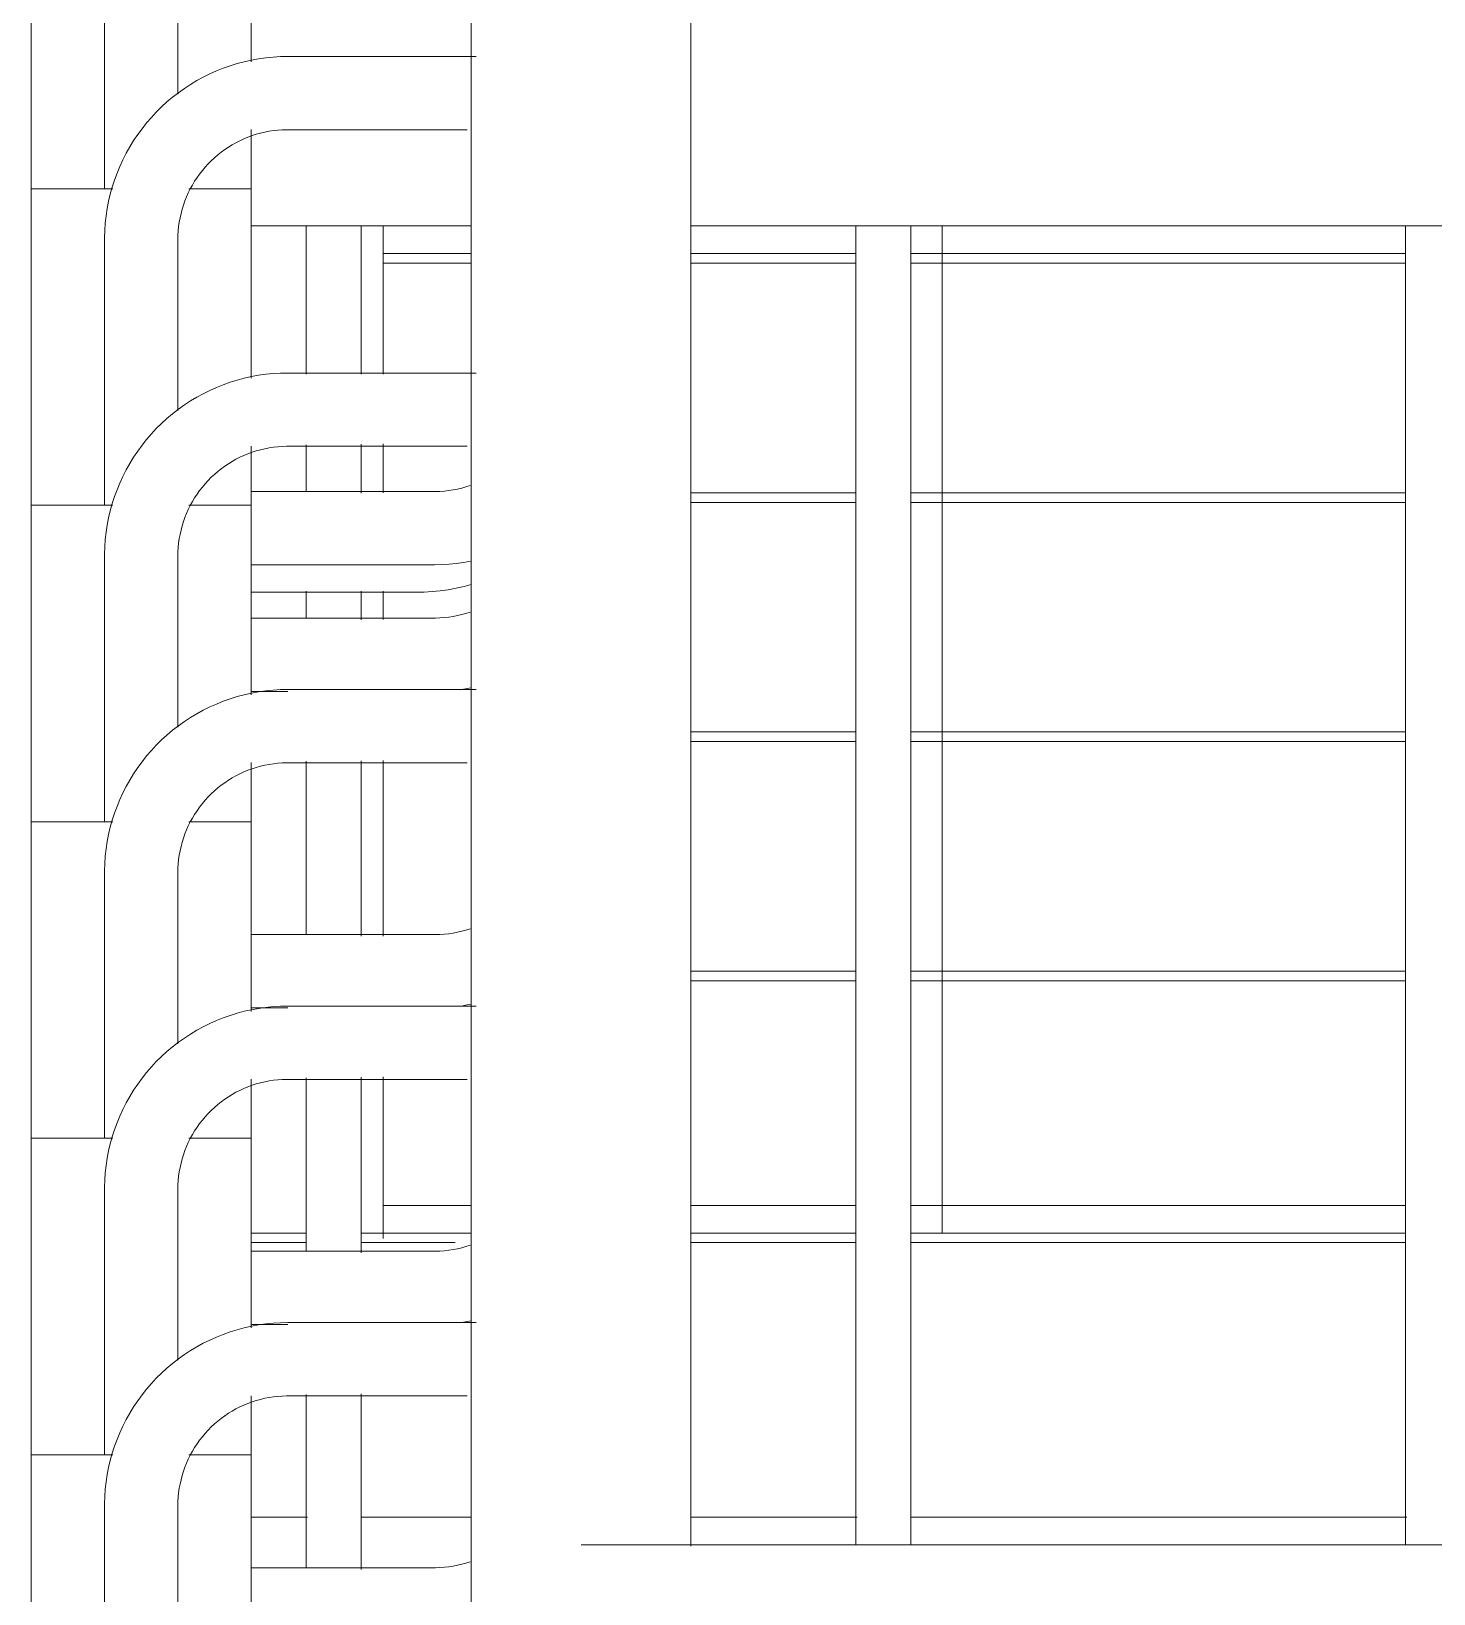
# Model space of a CAD drawing. Header units: millimetres. Extents: x -515342 to 330399, y -224905 to 507333.
# Drawn here: x 326313.4 to 326568.5, y 2428.8 to 2713.2 of the extents above; entities that cross this region are included whole.
import ezdxf

# ---------------------------------------------------------------- set-up
doc = ezdxf.new("R2010")
doc.units = ezdxf.units.MM
doc.layers.get('0').update_dxf_attribs({"lineweight": 0})
for name, color, linetype, lineweight in [('Витраж', 7, 'Continuous', 0), ('Ограждение', 7, 'Continuous', 0), ('Панели витража', 7, 'Continuous', 0)]:
    doc.layers.add(name, color=color, linetype=linetype, lineweight=lineweight)
pattern_1 = [(90, (-71.02, -1028.09), (-150, 9e-15), [])]

# ---------------------------------------------------------------- blocks, each defined once
blk = doc.blocks.new('Ограждение - АР_Ограждение_Балясина_D40 доп поручень 700-V160-О_АР_Эскиз_Фасад 1-12 копия 1')
at = {"layer": 'Ограждение'}
for p, q in [((103063.33, 538.63), (103030, 538.63)), ((103030, 525.3), (103036.67, 525.3)), ((103068.64, 525.73), (103069.96, 525.96))]:
    blk.add_line(p, q, dxfattribs=at)
at = {"layer": 'Ограждение', "flags": 128}
blk.add_lwpolyline([(103069.83, 539.72), (103069.07, 539.47), (103068.3, 539.26), (103067.52, 539.08), (103066.73, 538.92), (103065.94, 538.8), (103065.15, 538.72), (103064.35, 538.66), (103063.55, 538.63), (103063.33, 538.63)], dxfattribs=at)
blk = doc.blocks.new('Ограждение - АР_Ограждение_Балясина_D40 доп поручень 700-V161-О_АР_Эскиз_Фасад 1-12 копия 1')
at = {"layer": 'Ограждение'}
for p, q in [((102990, 674.37), (102990, 616.77)), ((103030, 639.87), (103030, 674.37)), ((103030, 616.77), (103030, 627.53)), ((103063.33, 481.03), (103030, 481.03)), ((103030, 467.7), (103036.67, 467.7)), ((103068.64, 468.13), (103069.96, 468.36))]:
    blk.add_line(p, q, dxfattribs=at)
at = {"layer": 'Ограждение', "flags": 128}
blk.add_lwpolyline([(103069.83, 482.12), (103069.07, 481.87), (103068.3, 481.66), (103067.52, 481.48), (103066.73, 481.32), (103065.94, 481.2), (103065.15, 481.12), (103064.35, 481.06), (103063.55, 481.03), (103063.33, 481.03)], dxfattribs=at)
blk = doc.blocks.new('Ограждение - АР_Ограждение_Балясина_D40 доп поручень 700-V162-О_АР_Эскиз_Фасад 1-12 копия 1')
at = {"layer": 'Ограждение'}
for p, q in [((103003.33, 665.1), (103003.33, 616.77)), ((103016.67, 633.99), (103016.67, 665.1)), ((102990, 616.77), (102990, 559.17)), ((102990, 616.77), (103004.82, 616.77)), ((103018.64, 616.77), (103030, 616.77)), ((103030, 582.27), (103030, 616.77)), ((103030, 559.17), (103030, 569.93)), ((103063.33, 423.43), (103030, 423.43)), ((103030, 410.1), (103036.67, 410.1)), ((103068.64, 410.53), (103069.96, 410.76))]:
    blk.add_line(p, q, dxfattribs=at)
at = {"layer": 'Ограждение', "flags": 128}
blk.add_lwpolyline([(103069.83, 424.52), (103069.07, 424.27), (103068.3, 424.06), (103067.52, 423.88), (103066.73, 423.72), (103065.94, 423.6), (103065.15, 423.52), (103064.35, 423.46), (103063.55, 423.43), (103063.33, 423.43)], dxfattribs=at)
blk = doc.blocks.new('Ограждение - АР_Ограждение_Балясина_D40 доп поручень 700-V163-О_АР_Эскиз_Фасад 1-12 копия 1')
at = {"layer": 'Ограждение'}
for p, q in [((103070.95, 640.83), (103036.67, 640.83)), ((103036.67, 627.5), (103069.27, 627.5)), ((103003.33, 607.5), (103003.33, 559.17)), ((103016.67, 576.39), (103016.67, 607.5)), ((102990, 559.17), (102990, 501.57)), ((102990, 559.17), (103004.82, 559.17)), ((103018.64, 559.17), (103030, 559.17)), ((103030, 524.67), (103030, 559.17)), ((103030, 501.57), (103030, 512.33)), ((103063.33, 365.83), (103030, 365.83))]:
    blk.add_line(p, q, dxfattribs=at)
at = {"layer": 'Ограждение', "flags": 128}
for points in [[(103036.67, 640.83), (103035.33, 640.81), (103034, 640.73), (103032.68, 640.59), (103031.36, 640.41), (103030.04, 640.17), (103028.74, 639.88), (103027.45, 639.54), (103026.18, 639.14), (103024.92, 638.7), (103023.69, 638.2), (103022.47, 637.66), (103021.27, 637.07), (103020.1, 636.43), (103018.96, 635.74), (103017.85, 635.01), (103016.76, 634.24), (103015.71, 633.42), (103014.69, 632.56), (103013.7, 631.66), (103012.75, 630.72), (103011.85, 629.75), (103010.98, 628.74), (103010.15, 627.69), (103009.36, 626.62), (103008.62, 625.51), (103007.92, 624.37), (103007.27, 623.21), (103006.66, 622.02), (103006.11, 620.81), (103005.6, 619.58), (103005.14, 618.33), (103004.73, 617.06), (103004.38, 615.77), (103004.07, 614.47), (103003.82, 613.17), (103003.62, 611.85), (103003.47, 610.52), (103003.38, 609.19), (103003.34, 607.86), (103003.33, 607.5)], [(103016.67, 607.5), (103016.68, 608.3), (103016.73, 609.1), (103016.81, 609.89), (103016.92, 610.69), (103017.07, 611.47), (103017.24, 612.25), (103017.45, 613.03), (103017.68, 613.79), (103017.95, 614.55), (103018.25, 615.29), (103018.57, 616.02), (103018.93, 616.74), (103019.31, 617.44), (103019.72, 618.12), (103020.16, 618.79), (103020.62, 619.44), (103021.12, 620.08), (103021.63, 620.69), (103022.17, 621.28), (103022.73, 621.85), (103023.32, 622.39), (103023.92, 622.92), (103024.55, 623.41), (103025.2, 623.88), (103025.86, 624.33), (103026.54, 624.75), (103027.24, 625.14), (103027.95, 625.5), (103028.68, 625.84), (103029.42, 626.14), (103030.17, 626.42), (103030.93, 626.66), (103031.7, 626.87), (103032.48, 627.06), (103033.27, 627.21), (103034.06, 627.33), (103034.85, 627.42), (103035.65, 627.47), (103036.45, 627.5), (103036.67, 627.5)], [(103069.83, 366.92), (103069.07, 366.67), (103068.3, 366.46), (103067.52, 366.28), (103066.73, 366.12), (103065.94, 366), (103065.15, 365.92), (103064.35, 365.86), (103063.55, 365.83), (103063.33, 365.83)]]:
    blk.add_lwpolyline(points, dxfattribs=at)
blk = doc.blocks.new('Ограждение - АР_Ограждение_Балясина_D40 доп поручень 700-V164-О_АР_Эскиз_Фасад 1-12 копия 1')
at = {"layer": 'Ограждение'}
for p, q in [((103070.95, 583.23), (103036.67, 583.23)), ((103036.67, 569.9), (103069.27, 569.9)), ((103003.33, 549.9), (103003.33, 501.57)), ((103016.67, 518.79), (103016.67, 549.9)), ((102990, 501.57), (102990, 443.97)), ((102990, 501.57), (103004.82, 501.57)), ((103018.64, 501.57), (103030, 501.57)), ((103030, 467.07), (103030, 501.57)), ((103030, 443.97), (103030, 454.73))]:
    blk.add_line(p, q, dxfattribs=at)
at = {"layer": 'Ограждение', "flags": 128}
for points in [[(103036.67, 583.23), (103035.33, 583.21), (103034, 583.13), (103032.68, 582.99), (103031.36, 582.81), (103030.04, 582.57), (103028.74, 582.28), (103027.45, 581.94), (103026.18, 581.54), (103024.92, 581.1), (103023.69, 580.6), (103022.47, 580.06), (103021.27, 579.47), (103020.1, 578.83), (103018.96, 578.14), (103017.85, 577.41), (103016.76, 576.64), (103015.71, 575.82), (103014.69, 574.96), (103013.7, 574.06), (103012.75, 573.12), (103011.85, 572.15), (103010.98, 571.14), (103010.15, 570.09), (103009.36, 569.02), (103008.62, 567.91), (103007.92, 566.77), (103007.27, 565.61), (103006.66, 564.42), (103006.11, 563.21), (103005.6, 561.98), (103005.14, 560.73), (103004.73, 559.46), (103004.38, 558.17), (103004.07, 556.87), (103003.82, 555.57), (103003.62, 554.25), (103003.47, 552.92), (103003.38, 551.59), (103003.34, 550.26), (103003.33, 549.9)], [(103016.67, 549.9), (103016.68, 550.7), (103016.73, 551.5), (103016.81, 552.29), (103016.92, 553.09), (103017.07, 553.87), (103017.24, 554.65), (103017.45, 555.43), (103017.68, 556.19), (103017.95, 556.95), (103018.25, 557.69), (103018.57, 558.42), (103018.93, 559.14), (103019.31, 559.84), (103019.72, 560.52), (103020.16, 561.19), (103020.62, 561.84), (103021.12, 562.48), (103021.63, 563.09), (103022.17, 563.68), (103022.73, 564.25), (103023.32, 564.79), (103023.92, 565.32), (103024.55, 565.81), (103025.2, 566.28), (103025.86, 566.73), (103026.54, 567.15), (103027.24, 567.54), (103027.95, 567.9), (103028.68, 568.24), (103029.42, 568.54), (103030.17, 568.82), (103030.93, 569.06), (103031.7, 569.27), (103032.48, 569.46), (103033.27, 569.61), (103034.06, 569.73), (103034.85, 569.82), (103035.65, 569.87), (103036.45, 569.9), (103036.67, 569.9)]]:
    blk.add_lwpolyline(points, dxfattribs=at)
blk = doc.blocks.new('Ограждение - АР_Ограждение_Балясина_D40 доп поручень 700-V165-О_АР_Эскиз_Фасад 1-12 копия 1')
at = {"layer": 'Ограждение'}
for p, q in [((103070.95, 525.63), (103036.67, 525.63)), ((103036.67, 512.3), (103069.27, 512.3)), ((103003.33, 492.3), (103003.33, 443.97)), ((103016.67, 461.19), (103016.67, 492.3)), ((102990, 443.97), (102990, 386.37)), ((102990, 443.97), (103004.82, 443.97)), ((103018.64, 443.97), (103030, 443.97)), ((103030, 409.47), (103030, 443.97)), ((103030, 386.37), (103030, 397.13))]:
    blk.add_line(p, q, dxfattribs=at)
at = {"layer": 'Ограждение', "flags": 128}
for points in [[(103036.67, 525.63), (103035.33, 525.61), (103034, 525.53), (103032.68, 525.39), (103031.36, 525.21), (103030.04, 524.97), (103028.74, 524.68), (103027.45, 524.34), (103026.18, 523.94), (103024.92, 523.5), (103023.69, 523), (103022.47, 522.46), (103021.27, 521.87), (103020.1, 521.23), (103018.96, 520.54), (103017.85, 519.81), (103016.76, 519.04), (103015.71, 518.22), (103014.69, 517.36), (103013.7, 516.46), (103012.75, 515.52), (103011.85, 514.55), (103010.98, 513.54), (103010.15, 512.49), (103009.36, 511.42), (103008.62, 510.31), (103007.92, 509.17), (103007.27, 508.01), (103006.66, 506.82), (103006.11, 505.61), (103005.6, 504.38), (103005.14, 503.13), (103004.73, 501.86), (103004.38, 500.57), (103004.07, 499.27), (103003.82, 497.97), (103003.62, 496.65), (103003.47, 495.32), (103003.38, 493.99), (103003.34, 492.66), (103003.33, 492.3)], [(103016.67, 492.3), (103016.68, 493.1), (103016.73, 493.9), (103016.81, 494.69), (103016.92, 495.49), (103017.07, 496.27), (103017.24, 497.05), (103017.45, 497.83), (103017.68, 498.59), (103017.95, 499.35), (103018.25, 500.09), (103018.57, 500.82), (103018.93, 501.54), (103019.31, 502.24), (103019.72, 502.92), (103020.16, 503.59), (103020.62, 504.24), (103021.12, 504.88), (103021.63, 505.49), (103022.17, 506.08), (103022.73, 506.65), (103023.32, 507.19), (103023.92, 507.72), (103024.55, 508.21), (103025.2, 508.68), (103025.86, 509.13), (103026.54, 509.55), (103027.24, 509.94), (103027.95, 510.3), (103028.68, 510.64), (103029.42, 510.94), (103030.17, 511.22), (103030.93, 511.46), (103031.7, 511.67), (103032.48, 511.86), (103033.27, 512.01), (103034.06, 512.13), (103034.85, 512.22), (103035.65, 512.27), (103036.45, 512.3), (103036.67, 512.3)]]:
    blk.add_lwpolyline(points, dxfattribs=at)
blk = doc.blocks.new('Ограждение - АР_Ограждение_Балясина_D40 доп поручень 700-V166-О_АР_Эскиз_Фасад 1-12 копия 1')
at = {"layer": 'Ограждение'}
for p, q in [((103070.95, 468.03), (103036.67, 468.03)), ((103036.67, 454.7), (103069.27, 454.7)), ((103003.33, 434.7), (103003.33, 386.37)), ((103016.67, 403.59), (103016.67, 434.7)), ((102990, 386.37), (102990, 328.77)), ((102990, 386.37), (103004.82, 386.37)), ((103018.64, 386.37), (103030, 386.37)), ((103030, 355.71), (103030, 386.37))]:
    blk.add_line(p, q, dxfattribs=at)
at = {"layer": 'Ограждение', "flags": 128}
for points in [[(103036.67, 468.03), (103035.33, 468.01), (103034, 467.93), (103032.68, 467.79), (103031.36, 467.61), (103030.04, 467.37), (103028.74, 467.08), (103027.45, 466.74), (103026.18, 466.34), (103024.92, 465.9), (103023.69, 465.4), (103022.47, 464.86), (103021.27, 464.27), (103020.1, 463.63), (103018.96, 462.94), (103017.85, 462.21), (103016.76, 461.44), (103015.71, 460.62), (103014.69, 459.76), (103013.7, 458.86), (103012.75, 457.92), (103011.85, 456.95), (103010.98, 455.94), (103010.15, 454.89), (103009.36, 453.82), (103008.62, 452.71), (103007.92, 451.57), (103007.27, 450.41), (103006.66, 449.22), (103006.11, 448.01), (103005.6, 446.78), (103005.14, 445.53), (103004.73, 444.26), (103004.38, 442.97), (103004.07, 441.67), (103003.82, 440.37), (103003.62, 439.05), (103003.47, 437.72), (103003.38, 436.39), (103003.34, 435.06), (103003.33, 434.7)], [(103016.67, 434.7), (103016.68, 435.5), (103016.73, 436.3), (103016.81, 437.09), (103016.92, 437.89), (103017.07, 438.67), (103017.24, 439.45), (103017.45, 440.23), (103017.68, 440.99), (103017.95, 441.75), (103018.25, 442.49), (103018.57, 443.22), (103018.93, 443.94), (103019.31, 444.64), (103019.72, 445.32), (103020.16, 445.99), (103020.62, 446.64), (103021.12, 447.28), (103021.63, 447.89), (103022.17, 448.48), (103022.73, 449.05), (103023.32, 449.59), (103023.92, 450.12), (103024.55, 450.61), (103025.2, 451.08), (103025.86, 451.53), (103026.54, 451.95), (103027.24, 452.34), (103027.95, 452.7), (103028.68, 453.04), (103029.42, 453.34), (103030.17, 453.62), (103030.93, 453.86), (103031.7, 454.07), (103032.48, 454.26), (103033.27, 454.41), (103034.06, 454.53), (103034.85, 454.62), (103035.65, 454.67), (103036.45, 454.7), (103036.67, 454.7)]]:
    blk.add_lwpolyline(points, dxfattribs=at)
blk = doc.blocks.new('Ограждение - АР_Ограждение_Балясина_D40 доп поручень 700-V167-О_АР_Эскиз_Фасад 1-12 копия 1')
at = {"layer": 'Ограждение'}
for p, q in [((103070.95, 410.43), (103036.67, 410.43)), ((103036.67, 397.1), (103069.27, 397.1)), ((103003.33, 377.1), (103003.33, 328.77)), ((103016.67, 349.82), (103016.67, 377.1))]:
    blk.add_line(p, q, dxfattribs=at)
at = {"layer": 'Ограждение', "flags": 128}
for points in [[(103036.67, 410.43), (103035.33, 410.41), (103034, 410.33), (103032.68, 410.19), (103031.36, 410.01), (103030.04, 409.77), (103028.74, 409.48), (103027.45, 409.14), (103026.18, 408.74), (103024.92, 408.3), (103023.69, 407.8), (103022.47, 407.26), (103021.27, 406.67), (103020.1, 406.03), (103018.96, 405.34), (103017.85, 404.61), (103016.76, 403.84), (103015.71, 403.02), (103014.69, 402.16), (103013.7, 401.26), (103012.75, 400.32), (103011.85, 399.35), (103010.98, 398.34), (103010.15, 397.29), (103009.36, 396.22), (103008.62, 395.11), (103007.92, 393.97), (103007.27, 392.81), (103006.66, 391.62), (103006.11, 390.41), (103005.6, 389.18), (103005.14, 387.93), (103004.73, 386.66), (103004.38, 385.37), (103004.07, 384.07), (103003.82, 382.77), (103003.62, 381.45), (103003.47, 380.12), (103003.38, 378.79), (103003.34, 377.46), (103003.33, 377.1)], [(103016.67, 377.1), (103016.68, 377.9), (103016.73, 378.7), (103016.81, 379.49), (103016.92, 380.29), (103017.07, 381.07), (103017.24, 381.85), (103017.45, 382.63), (103017.68, 383.39), (103017.95, 384.15), (103018.25, 384.89), (103018.57, 385.62), (103018.93, 386.34), (103019.31, 387.04), (103019.72, 387.72), (103020.16, 388.39), (103020.62, 389.04), (103021.12, 389.68), (103021.63, 390.29), (103022.17, 390.88), (103022.73, 391.45), (103023.32, 391.99), (103023.92, 392.52), (103024.55, 393.01), (103025.2, 393.48), (103025.86, 393.93), (103026.54, 394.35), (103027.24, 394.74), (103027.95, 395.1), (103028.68, 395.44), (103029.42, 395.74), (103030.17, 396.02), (103030.93, 396.26), (103031.7, 396.47), (103032.48, 396.66), (103033.27, 396.81), (103034.06, 396.93), (103034.85, 397.02), (103035.65, 397.07), (103036.45, 397.1), (103036.67, 397.1)]]:
    blk.add_lwpolyline(points, dxfattribs=at)
blk = doc.blocks.new('Ограждение - АР_Ограждение_Балясина_D40 доп поручень 700-V191-О_АР_Эскиз_Фасад 1-12 копия 1')
at = {"layer": 'Ограждение'}
for p, q in [((103063.33, 561.67), (103030, 561.67)), ((103030, 548.33), (103063.33, 548.33))]:
    blk.add_line(p, q, dxfattribs=at)
at = {"layer": 'Ограждение', "flags": 128}
for points in [[(103069.83, 562.75), (103069.07, 562.51), (103068.3, 562.29), (103067.52, 562.11), (103066.73, 561.96), (103065.94, 561.84), (103065.15, 561.75), (103064.35, 561.69), (103063.55, 561.67), (103063.33, 561.67)], [(103063.33, 548.33), (103064.67, 548.36), (103066, 548.44), (103067.32, 548.57), (103068.64, 548.76), (103069.96, 549)]]:
    blk.add_lwpolyline(points, dxfattribs=at)
blk = doc.blocks.new('Ограждение - Ограждение-9721698-О_АР_Эскиз_Фасад 1-12 копия 1')
for name in ['Ограждение - АР_Ограждение_Балясина_D40 доп поручень 700-V191-О_АР_Эскиз_Фасад 1-12 копия 1', 'Ограждение - АР_Ограждение_Балясина_D40 доп поручень 700-V160-О_АР_Эскиз_Фасад 1-12 копия 1', 'Ограждение - АР_Ограждение_Балясина_D40 доп поручень 700-V161-О_АР_Эскиз_Фасад 1-12 копия 1', 'Ограждение - АР_Ограждение_Балясина_D40 доп поручень 700-V162-О_АР_Эскиз_Фасад 1-12 копия 1', 'Ограждение - АР_Ограждение_Балясина_D40 доп поручень 700-V163-О_АР_Эскиз_Фасад 1-12 копия 1', 'Ограждение - АР_Ограждение_Балясина_D40 доп поручень 700-V164-О_АР_Эскиз_Фасад 1-12 копия 1', 'Ограждение - АР_Ограждение_Балясина_D40 доп поручень 700-V165-О_АР_Эскиз_Фасад 1-12 копия 1', 'Ограждение - АР_Ограждение_Балясина_D40 доп поручень 700-V166-О_АР_Эскиз_Фасад 1-12 копия 1', 'Ограждение - АР_Ограждение_Балясина_D40 доп поручень 700-V167-О_АР_Эскиз_Фасад 1-12 копия 1']:
    blk.add_blockref(name, (0, 0))
blk = doc.blocks.new('Тип верхнего поручня - Верхний поручень_Внутренний_-9721785-О_АР_Эскиз_Фасад 1-12 копия 1')
at = {"layer": 'Ограждение'}
for p, q in [((103070, 829.9), (103070, 356.44)), ((103110, 369.75), (103110, 829.9)), ((105255, 370), (103140, 370))]:
    blk.add_line(p, q, dxfattribs=at)
at = {"layer": 'Ограждение', "flags": 128}
blk.add_lwpolyline([(103140, 370), (103138, 370), (103136, 370), (103134.01, 370), (103132.03, 370), (103130.07, 370), (103128.11, 370), (103126.18, 370), (103124.27, 370), (103122.39, 370), (103120.53, 370), (103118.7, 370), (103116.91, 370), (103115.16, 370), (103113.44, 370), (103111.77, 370), (103110.14, 370), (103108.56, 370), (103107.03, 370), (103105.55, 370), (103104.13, 370), (103102.77, 370), (103101.46, 370), (103100.22, 370), (103099.04, 370), (103097.93, 370), (103096.88, 370), (103095.9, 370), (103094.99, 370), (103094.16, 370), (103093.4, 370), (103092.71, 370), (103092.1, 370), (103091.56, 370), (103091.11, 370), (103090.73, 370), (103090.43, 370), (103090.21, 370), (103090.06, 370), (103090, 370), (103090, 370)], dxfattribs=at)
blk = doc.blocks.new('Ограждение - АР_Ограждение_Балясина_10-V245-О_АР_Эскиз_Фасад 1-12 копия 1')
at = {"layer": 'Ограждение'}
for p, q in [((103040, 583.01), (103040, 610)), ((103050, 610), (103050, 583.01)), ((103040, 561.6), (103040, 570.17)), ((103050, 570.29), (103050, 561.37)), ((103040, 538.57), (103040, 543.56)), ((103050, 543.56), (103050, 538.34)), ((103040, 480.97), (103040, 512.57)), ((103050, 512.69), (103050, 480.74)), ((103040, 423.37), (103040, 454.97)), ((103050, 455.09), (103050, 423.14)), ((103040, 365.77), (103040, 397.37)), ((103050, 397.49), (103050, 365.54))]:
    blk.add_line(p, q, dxfattribs=at)
blk = doc.blocks.new('Ограждение - АР_Ограждение_Балясина_10-V246-О_АР_Эскиз_Фасад 1-12 копия 1')
at = {"layer": 'Ограждение'}
for p, q in [((103140, 370), (103140, 610)), ((103150, 610), (103150, 370))]:
    blk.add_line(p, q, dxfattribs=at)
blk = doc.blocks.new('Ограждение - АР_Ограждение_Балясина_10-V247-О_АР_Эскиз_Фасад 1-12 копия 1')
at = {"layer": 'Ограждение'}
blk.add_line((103240, 369.97), (103240, 610), dxfattribs=at)
blk = doc.blocks.new('Ограждение - Ограждение-9728925-О_АР_Эскиз_Фасад 1-12 копия 1')
for name in ['Ограждение - АР_Ограждение_Балясина_10-V245-О_АР_Эскиз_Фасад 1-12 копия 1', 'Ограждение - АР_Ограждение_Балясина_10-V246-О_АР_Эскиз_Фасад 1-12 копия 1', 'Ограждение - АР_Ограждение_Балясина_10-V247-О_АР_Эскиз_Фасад 1-12 копия 1']:
    blk.add_blockref(name, (0, 0))
blk = doc.blocks.new('Тип перил - Перила_Внутренний_-9729090-О_АР_Эскиз_Фасад 1-12 копия 1')
at = {"layer": 'Ограждение'}
for p, q in [((103040, 610), (103070, 610)), ((103110, 610), (103855, 610))]:
    blk.add_line(p, q, dxfattribs=at)
blk = doc.blocks.new('Ограждение - АР_Ограждение_Балясина_D40 доп поручень 700_900-V267-О_АР_Эскиз_Фасад 1-12 копия 1')
at = {"layer": 'Ограждение'}
blk.add_line((103029.99, 543.33), (103060, 543.33), dxfattribs=at)
at = {"layer": 'Ограждение', "flags": 128}
blk.add_lwpolyline([(103060, 543.33), (103061.47, 543.36), (103062.93, 543.45), (103064.39, 543.6), (103065.84, 543.8), (103067.28, 544.06), (103068.72, 544.38), (103070, 544.73)], dxfattribs=at)
blk = doc.blocks.new('Ограждение - Ограждение-9730076-О_АР_Эскиз_Фасад 1-12 копия 1')
blk.add_blockref('Ограждение - АР_Ограждение_Балясина_D40 доп поручень 700_900-V267-О_АР_Эскиз_Фасад 1-12 копия 1', (0, 0))
blk = doc.blocks.new('Тип перил - Перила_Внутренний_-9730179-О_АР_Эскиз_Фасад 1-12 копия 1')
at = {"layer": 'Ограждение'}
blk.add_line((103030, 610), (103040, 610), dxfattribs=at)
at = {"layer": 'Ограждение', "flags": 128}
blk.add_lwpolyline([(103070, 610), (103068.68, 610), (103067.02, 610), (103065.31, 610), (103063.57, 610), (103061.78, 610), (103059.97, 610), (103058.12, 610), (103056.24, 610), (103054.34, 610), (103052.41, 610), (103050.46, 610), (103048.5, 610), (103046.52, 610), (103044.53, 610), (103042.54, 610), (103040.54, 610), (103040, 610)], dxfattribs=at)
blk = doc.blocks.new('Прямоугольный импост - АР_Импост_50х50 _труба_-V388-О_АР_Эскиз_Фасад 1-12 копия 1')
at = {"layer": 'Витраж'}
for p, q in [((103029.99, 426.74), (103040, 426.74)), ((103050, 426.74), (103070, 426.74)), ((103110, 426.74), (103140, 426.74)), ((103150, 426.74), (103240, 426.74)), ((103029.99, 425), (103040, 425)), ((103050, 425), (103067.11, 425)), ((103110, 425), (103140, 425)), ((103150, 425), (103240, 425)), ((103040.23, 375.03), (103029.99, 375.03)), ((103070, 375.03), (103050, 375.03)), ((103140.23, 375.03), (103110, 375.03)), ((103240.23, 375.03), (103150, 375.03))]:
    blk.add_line(p, q, dxfattribs=at)
blk = doc.blocks.new('Системная панель - АР_ПанельВитража_Монолитный поликарбонат 6мм-V389-О_АР_Эскиз_Фасад 1-12 копия 1')
at = {"layer": 'Панели витража'}
h = blk.add_hatch(dxfattribs=at)
h.set_pattern_fill('FP_44', color=256, style=0, pattern_type=2)
h.set_pattern_definition(pattern_1)
h.paths.add_polyline_path([(103301.57, 431.74), (103340, 431.74), (103340, 472.65), (103250, 472.65), (103250, 431.74)])
h.paths.add_polyline_path([(103070, 431.74), (103070, 454.7), (103054, 454.7), (103054, 431.74)])
h.paths.add_polyline_path([(103855, 431.74), (103855, 472.65), (103850, 472.65), (103850, 431.74)])
h.paths.add_polyline_path([(103110, 431.74), (103140, 431.74), (103140, 472.65), (103110, 472.65), (103110, 467.65)])
h.paths.add_polyline_path([(103840, 431.74), (103840, 472.65), (103750, 472.65), (103750, 431.74)])
h.paths.add_polyline_path([(103150, 431.74), (103240, 431.74), (103240, 472.65), (103150, 472.65), (103150, 467.65)])
h.paths.add_polyline_path([(103680, 431.74), (103740, 431.74), (103740, 472.65), (103650, 472.65), (103650, 431.74)])
h.paths.add_polyline_path([(103425, 431.74), (103425, 472.65), (103350, 472.65), (103350, 431.74)])
h.paths.add_polyline_path([(103465, 431.74), (103540, 431.74), (103540, 472.65), (103465, 472.65), (103465, 467.65)])
h.paths.add_polyline_path([(103640, 431.74), (103640, 472.65), (103550, 472.65), (103550, 431.74)])
h.paths.add_polyline_path([(103063.33, 468.03), (103070, 468.69), (103068.99, 469.22), (103063.33, 468.11)])
h = blk.add_hatch(dxfattribs=at)
h.set_pattern_fill('FP_45', color=256, style=0, pattern_type=2)
h.set_pattern_definition([(90, (-71.02, 1459.83), (-150, 9e-15), [])])
h.paths.add_polyline_path([(103855, 426.74), (103855, 431.74), (103850, 431.74), (103850, 426.74)])
h.paths.add_polyline_path([(103054, 426.74), (103070, 427.47), (103070, 431.74), (103054, 431.74)])
h.paths.add_polyline_path([(103840, 426.74), (103840, 431.74), (103750, 431.74), (103750, 426.74)])
h.paths.add_polyline_path([(103110, 426.74), (103140, 426.74), (103140, 431.74), (103110, 431.74)])
h.paths.add_polyline_path([(103725, 426.74), (103740, 426.74), (103740, 431.74), (103650, 431.74), (103650, 426.74), (103680, 426.74)])
h.paths.add_polyline_path([(103150, 426.74), (103240, 426.74), (103240, 431.74), (103150, 431.74)])
h.paths.add_polyline_path([(103250, 426.74), (103340, 426.74), (103340, 431.74), (103250, 431.74)])
h.paths.add_polyline_path([(103640, 426.74), (103640, 431.74), (103550, 431.74), (103550, 426.74)])
h.paths.add_polyline_path([(103350, 426.74), (103425, 426.74), (103425, 431.74), (103350, 431.74)])
h.paths.add_polyline_path([(103540, 426.74), (103540, 431.74), (103465, 431.74), (103465, 426.74), (103525.23, 426.74)])
for p, q in [((103140, 472.65), (103110, 472.65)), ((103240, 472.65), (103150, 472.65)), ((103054, 455.14), (103054, 431.74)), ((103054, 431.74), (103070, 431.74)), ((103054, 431.74), (103054, 425.75)), ((103110, 431.74), (103140, 431.74)), ((103150, 431.74), (103240, 431.74))]:
    blk.add_line(p, q, dxfattribs=at)
blk = doc.blocks.new('Системная панель - АР_ПанельВитража_Монолитный поликарбонат 6мм-V390-О_АР_Эскиз_Фасад 1-12 копия 1')
at = {"layer": 'Панели витража'}
h = blk.add_hatch(dxfattribs=at)
h.set_pattern_fill('FP_44', color=256, style=0, pattern_type=2)
h.set_pattern_definition(pattern_1)
h.paths.add_polyline_path([(103240, 474.39), (103240, 516.17), (103150, 516.17), (103150, 474.39), (103189.73, 474.39)])
h.paths.add_polyline_path([(103855, 474.39), (103855, 516.17), (103850, 516.17), (103850, 474.39)])
h.paths.add_polyline_path([(103250, 474.39), (103340, 474.39), (103340, 516.17), (103250, 516.17)])
h.paths.add_polyline_path([(103140, 474.39), (103140, 516.17), (103110, 516.17), (103110, 474.39), (103133.81, 474.39)])
h.paths.add_polyline_path([(103840, 474.39), (103840, 516.17), (103750, 516.17), (103750, 474.39)])
h.paths.add_polyline_path([(103730, 474.39), (103740, 474.39), (103740, 516.17), (103650, 516.17), (103650, 474.39), (103680, 474.39)])
h.paths.add_polyline_path([(103425, 474.39), (103425, 516.17), (103350, 516.17), (103350, 474.39)])
h.paths.add_polyline_path([(103465, 474.39), (103540, 474.39), (103540, 516.17), (103465, 516.17)])
h.paths.add_polyline_path([(103640, 474.39), (103640, 516.17), (103550, 516.17), (103550, 474.39)])
h.paths.add_polyline_path([(103063.33, 481.03), (103070, 483.8), (103070, 512.3), (103054, 512.3), (103054, 481.03)])
h = blk.add_hatch(dxfattribs=at)
h.set_pattern_fill('FP_46', color=256, style=0, pattern_type=2)
h.set_pattern_definition([(90, (-71.02, 1502.48), (-150, 9e-15), [])])
h.paths.add_polyline_path([(103110, 472.65), (103140, 472.65), (103140, 474.39), (103110, 474.39)])
h.paths.add_polyline_path([(103855, 472.65), (103855, 474.39), (103850, 474.39), (103850, 472.65)])
h.paths.add_polyline_path([(103150, 472.65), (103240, 472.65), (103240, 474.39), (103150, 474.39)])
h.paths.add_polyline_path([(103840, 472.65), (103840, 474.39), (103750, 474.39), (103750, 472.65)])
h.paths.add_polyline_path([(103730, 472.65), (103740, 472.65), (103740, 474.39), (103650, 474.39), (103650, 472.65), (103680, 472.65)])
h.paths.add_polyline_path([(103250, 472.65), (103340, 472.65), (103340, 474.39), (103250, 474.39)])
h.paths.add_polyline_path([(103425, 472.65), (103425, 474.39), (103350, 474.39), (103350, 472.65)])
h.paths.add_polyline_path([(103640, 472.65), (103640, 474.39), (103550, 474.39), (103550, 472.65)])
h.paths.add_polyline_path([(103540, 472.65), (103540, 474.39), (103465, 474.39), (103465, 472.65), (103525.23, 472.65)])
for p, q in [((103140, 516.17), (103110, 516.17)), ((103240, 516.17), (103150, 516.17)), ((103054, 512.74), (103054, 480.76)), ((103110, 474.39), (103140, 474.39)), ((103150, 474.39), (103240, 474.39))]:
    blk.add_line(p, q, dxfattribs=at)
blk = doc.blocks.new('Системная панель - АР_ПанельВитража_Монолитный поликарбонат 6мм-V392-О_АР_Эскиз_Фасад 1-12 копия 1')
at = {"layer": 'Панели витража'}
h = blk.add_hatch(dxfattribs=at)
h.set_pattern_fill('FP_44', color=256, style=0, pattern_type=2)
h.set_pattern_definition(pattern_1)
h.paths.add_polyline_path([(103350, 517.91), (103425, 517.91), (103425, 559.69), (103350, 559.69)])
h.paths.add_polyline_path([(103189.73, 517.91), (103240, 517.91), (103240, 559.69), (103150, 559.69), (103150, 517.91)])
h.paths.add_polyline_path([(103855, 517.91), (103855, 559.69), (103850, 559.69), (103850, 517.91)])
h.paths.add_polyline_path([(103250, 517.91), (103340, 517.91), (103340, 559.69), (103250, 559.69)])
h.paths.add_polyline_path([(103840, 517.91), (103840, 559.69), (103750, 559.69), (103750, 517.91)])
h.paths.add_polyline_path([(103730, 517.91), (103740, 517.91), (103740, 559.69), (103650, 559.69), (103650, 517.91), (103680, 517.91)])
h.paths.add_polyline_path([(103140, 517.91), (103140, 559.69), (103110, 559.69), (103110, 517.91), (103133.81, 517.91)])
h.paths.add_polyline_path([(103465, 517.91), (103540, 517.91), (103540, 559.69), (103465, 559.69)])
h.paths.add_polyline_path([(103640, 517.91), (103640, 559.69), (103550, 559.69), (103550, 517.91)])
h.paths.add_polyline_path([(103070, 525.63), (103068.99, 526.82), (103063.33, 525.63)])
h.paths.add_polyline_path([(103057.95, 538.63), (103063.33, 538.63), (103070, 541.4), (103068.98, 545.74), (103058.57, 543.33), (103054, 543.33), (103054, 538.63)])
h = blk.add_hatch(dxfattribs=at)
h.set_pattern_fill('FP_47', color=256, style=0, pattern_type=2)
h.set_pattern_definition([(90, (-71.02, 1546), (-150, 9e-15), [])])
h.paths.add_polyline_path([(103110, 516.17), (103140, 516.17), (103140, 517.91), (103110, 517.91)])
h.paths.add_polyline_path([(103855, 516.17), (103855, 517.91), (103850, 517.91), (103850, 516.17)])
h.paths.add_polyline_path([(103150, 516.17), (103240, 516.17), (103240, 517.91), (103150, 517.91)])
h.paths.add_polyline_path([(103840, 516.17), (103840, 517.91), (103750, 517.91), (103750, 516.17)])
h.paths.add_polyline_path([(103730, 516.17), (103740, 516.17), (103740, 517.91), (103650, 517.91), (103650, 516.17), (103680, 516.17)])
h.paths.add_polyline_path([(103250, 516.17), (103340, 516.17), (103340, 517.91), (103250, 517.91)])
h.paths.add_polyline_path([(103425, 516.17), (103425, 517.91), (103350, 517.91), (103350, 516.17)])
h.paths.add_polyline_path([(103465, 516.17), (103540, 516.17), (103540, 517.91), (103465, 517.91)])
h.paths.add_polyline_path([(103640, 516.17), (103640, 517.91), (103550, 517.91), (103550, 516.17)])
for p, q in [((103140, 559.69), (103110, 559.69)), ((103240, 559.69), (103150, 559.69)), ((103054, 543.56), (103054, 538.36)), ((103110, 517.91), (103140, 517.91)), ((103150, 517.91), (103240, 517.91))]:
    blk.add_line(p, q, dxfattribs=at)
blk = doc.blocks.new('Системная панель - АР_ПанельВитража_Монолитный поликарбонат 6мм-V394-О_АР_Эскиз_Фасад 1-12 копия 1')
at = {"layer": 'Панели витража'}
h = blk.add_hatch(dxfattribs=at)
h.set_pattern_fill('FP_44', color=256, style=0, pattern_type=2)
h.set_pattern_definition(pattern_1)
h.paths.add_polyline_path([(103301.57, 561.43), (103340, 561.43), (103340, 603.21), (103250, 603.21), (103250, 561.43)])
h.paths.add_polyline_path([(103350, 561.43), (103425, 561.43), (103425, 603.21), (103350, 603.21), (103350, 599.33)])
h.paths.add_polyline_path([(103240, 561.43), (103240, 603.21), (103150, 603.21), (103150, 561.43), (103189.73, 561.43)])
h.paths.add_polyline_path([(103855, 561.43), (103855, 603.21), (103850, 603.21), (103850, 561.43)])
h.paths.add_polyline_path([(103840, 561.43), (103840, 603.21), (103750, 603.21), (103750, 561.43)])
h.paths.add_polyline_path([(103525.23, 561.43), (103540, 561.43), (103540, 603.21), (103465, 603.21), (103465, 561.43)])
h.paths.add_polyline_path([(103550, 561.43), (103640, 561.43), (103640, 603.21), (103550, 603.21), (103550, 595.16)])
h.paths.add_polyline_path([(103140, 561.43), (103140, 603.21), (103110, 603.21), (103110, 561.43), (103133.81, 561.43)])
h.paths.add_polyline_path([(103650, 561.43), (103740, 561.43), (103740, 603.21), (103650, 603.21), (103650, 595.16)])
h.paths.add_polyline_path([(103063.33, 561.67), (103070, 564.43), (103068.98, 569.9), (103054, 569.9), (103054, 561.67), (103060.99, 561.67)])
h.paths.add_polyline_path([(103054, 583.23), (103070, 583.23), (103070, 603.21), (103054, 603.21), (103054, 594.92)])
h = blk.add_hatch(dxfattribs=at)
h.set_pattern_fill('FP_48', color=256, style=0, pattern_type=2)
h.set_pattern_definition([(90, (-71.02, 1589.53), (-150, 9e-15), [])])
h.paths.add_polyline_path([(103740, 559.69), (103740, 561.43), (103650, 561.43), (103650, 559.69), (103731, 559.69)])
h.paths.add_polyline_path([(103350, 559.69), (103425, 559.69), (103425, 561.43), (103350, 561.43)])
h.paths.add_polyline_path([(103855, 559.69), (103855, 561.43), (103850, 561.43), (103850, 559.69)])
h.paths.add_polyline_path([(103110, 559.69), (103140, 559.69), (103140, 561.43), (103110, 561.43)])
h.paths.add_polyline_path([(103840, 559.69), (103840, 561.43), (103750, 561.43), (103750, 559.69)])
h.paths.add_polyline_path([(103150, 559.69), (103240, 559.69), (103240, 561.43), (103150, 561.43)])
h.paths.add_polyline_path([(103465, 559.69), (103540, 559.69), (103540, 561.43), (103465, 561.43)])
h.paths.add_polyline_path([(103250, 559.69), (103340, 559.69), (103340, 561.43), (103250, 561.43)])
h.paths.add_polyline_path([(103640, 559.69), (103640, 561.43), (103550, 561.43), (103550, 559.69)])
for p, q in [((103070, 603.21), (103054, 603.21)), ((103054, 603.21), (103054, 583.01)), ((103140, 603.21), (103110, 603.21)), ((103240, 603.21), (103150, 603.21)), ((103054, 570.34), (103054, 561.43)), ((103110, 561.43), (103140, 561.43)), ((103150, 561.43), (103240, 561.43))]:
    blk.add_line(p, q, dxfattribs=at)
blk = doc.blocks.new('Системная панель - АР_ПанельВитража_Монолитный поликарбонат 6мм-V396-О_АР_Эскиз_Фасад 1-12 копия 1')
at = {"layer": 'Панели витража'}
h = blk.add_hatch(dxfattribs=at)
h.set_pattern_fill('FP_44', color=256, style=0, pattern_type=2)
h.set_pattern_definition(pattern_1)
h.paths.add_polyline_path([(103855, 604.96), (103855, 610), (103850, 610), (103850, 604.96)])
h.paths.add_polyline_path([(103054, 604.96), (103070, 604.96), (103070, 610), (103054, 610)])
h.paths.add_polyline_path([(103840, 604.96), (103840, 610), (103750, 610), (103750, 604.96)])
h.paths.add_polyline_path([(103730, 604.96), (103740, 604.96), (103740, 610), (103650, 610), (103650, 604.96), (103680, 604.96)])
h.paths.add_polyline_path([(103110, 604.96), (103140, 604.96), (103140, 610), (103110, 610)])
h.paths.add_polyline_path([(103640, 604.96), (103640, 610), (103550, 610), (103550, 604.96)])
h.paths.add_polyline_path([(103150, 604.96), (103240, 604.96), (103240, 610), (103150, 610)])
h.paths.add_polyline_path([(103540, 604.96), (103540, 610), (103465, 610), (103465, 604.96), (103525.23, 604.96)])
h.paths.add_polyline_path([(103250, 604.96), (103340, 604.96), (103340, 610), (103250, 610)])
h.paths.add_polyline_path([(103425, 604.96), (103425, 610), (103350, 610), (103350, 604.96)])
h = blk.add_hatch(dxfattribs=at)
h.set_pattern_fill('FP_49', color=256, style=0, pattern_type=2)
h.set_pattern_definition([(90, (-71.02, 1633.05), (-150, 9e-15), [])])
h.paths.add_polyline_path([(103054, 603.21), (103070, 603.21), (103070, 604.96), (103054, 604.96)])
h.paths.add_polyline_path([(103855, 603.21), (103855, 604.96), (103850, 604.96), (103850, 603.21)])
h.paths.add_polyline_path([(103110, 603.21), (103140, 603.21), (103140, 604.96), (103110, 604.96)])
h.paths.add_polyline_path([(103840, 603.21), (103840, 604.96), (103750, 604.96), (103750, 603.21)])
h.paths.add_polyline_path([(103730, 603.21), (103740, 603.21), (103740, 604.96), (103650, 604.96), (103650, 603.21), (103680, 603.21)])
h.paths.add_polyline_path([(103150, 603.21), (103240, 603.21), (103240, 604.96), (103150, 604.96)])
h.paths.add_polyline_path([(103250, 603.21), (103340, 603.21), (103340, 604.96), (103250, 604.96)])
h.paths.add_polyline_path([(103640, 603.21), (103640, 604.96), (103550, 604.96), (103550, 603.21)])
h.paths.add_polyline_path([(103540, 603.21), (103540, 604.96), (103465, 604.96), (103465, 603.21), (103525.23, 603.21)])
h.paths.add_polyline_path([(103425, 603.21), (103425, 604.96), (103350, 604.96), (103350, 603.21)])
for p, q in [((103054, 610), (103054, 604.96)), ((103054, 604.96), (103070, 604.96)), ((103054, 604.96), (103054, 603.21)), ((103110, 604.96), (103140, 604.96)), ((103150, 604.96), (103240, 604.96))]:
    blk.add_line(p, q, dxfattribs=at)
blk = doc.blocks.new('Прямоугольный импост - АР_Импост_50х50 _труба_-10266024-О_АР_Эскиз_Фасад 1-12 копия 1')
at = {"layer": 'Витраж'}
for p, q in [((103040, 426.74), (103029.99, 426.74)), ((103054, 426.74), (103050, 426.74))]:
    blk.add_line(p, q, dxfattribs=at)
blk = doc.blocks.new('СД_Люблино_Фасады_rvt-1-О_АР_Эскиз_Фасад 1-12 копия 1')
at = {"layer": 'Витраж', "lineweight": 9}
for name in ['Прямоугольный импост - АР_Импост_50х50 _труба_-V388-О_АР_Эскиз_Фасад 1-12 копия 1', 'Прямоугольный импост - АР_Импост_50х50 _труба_-10266024-О_АР_Эскиз_Фасад 1-12 копия 1']:
    blk.add_blockref(name, (0, 0), dxfattribs=at)
at = {"layer": 'Ограждение', "lineweight": 9}
for name in ['Ограждение - Ограждение-9728925-О_АР_Эскиз_Фасад 1-12 копия 1', 'Ограждение - Ограждение-9730076-О_АР_Эскиз_Фасад 1-12 копия 1', 'Ограждение - Ограждение-9721698-О_АР_Эскиз_Фасад 1-12 копия 1', 'Тип верхнего поручня - Верхний поручень_Внутренний_-9721785-О_АР_Эскиз_Фасад 1-12 копия 1', 'Тип перил - Перила_Внутренний_-9730179-О_АР_Эскиз_Фасад 1-12 копия 1', 'Тип перил - Перила_Внутренний_-9729090-О_АР_Эскиз_Фасад 1-12 копия 1']:
    blk.add_blockref(name, (0, 0), dxfattribs=at)
at = {"layer": 'Панели витража', "lineweight": 9}
for name in ['Системная панель - АР_ПанельВитража_Монолитный поликарбонат 6мм-V396-О_АР_Эскиз_Фасад 1-12 копия 1', 'Системная панель - АР_ПанельВитража_Монолитный поликарбонат 6мм-V394-О_АР_Эскиз_Фасад 1-12 копия 1', 'Системная панель - АР_ПанельВитража_Монолитный поликарбонат 6мм-V392-О_АР_Эскиз_Фасад 1-12 копия 1', 'Системная панель - АР_ПанельВитража_Монолитный поликарбонат 6мм-V390-О_АР_Эскиз_Фасад 1-12 копия 1', 'Системная панель - АР_ПанельВитража_Монолитный поликарбонат 6мм-V389-О_АР_Эскиз_Фасад 1-12 копия 1']:
    blk.add_blockref(name, (0, 0), dxfattribs=at)

msp = doc.modelspace()

# ---------------------------------------------------------------- block references
msp.add_blockref('СД_Люблино_Фасады_rvt-1-О_АР_Эскиз_Фасад 1-12 копия 1', (223323.3997, 2067.7355))

doc.saveas('drawing.dxf')
